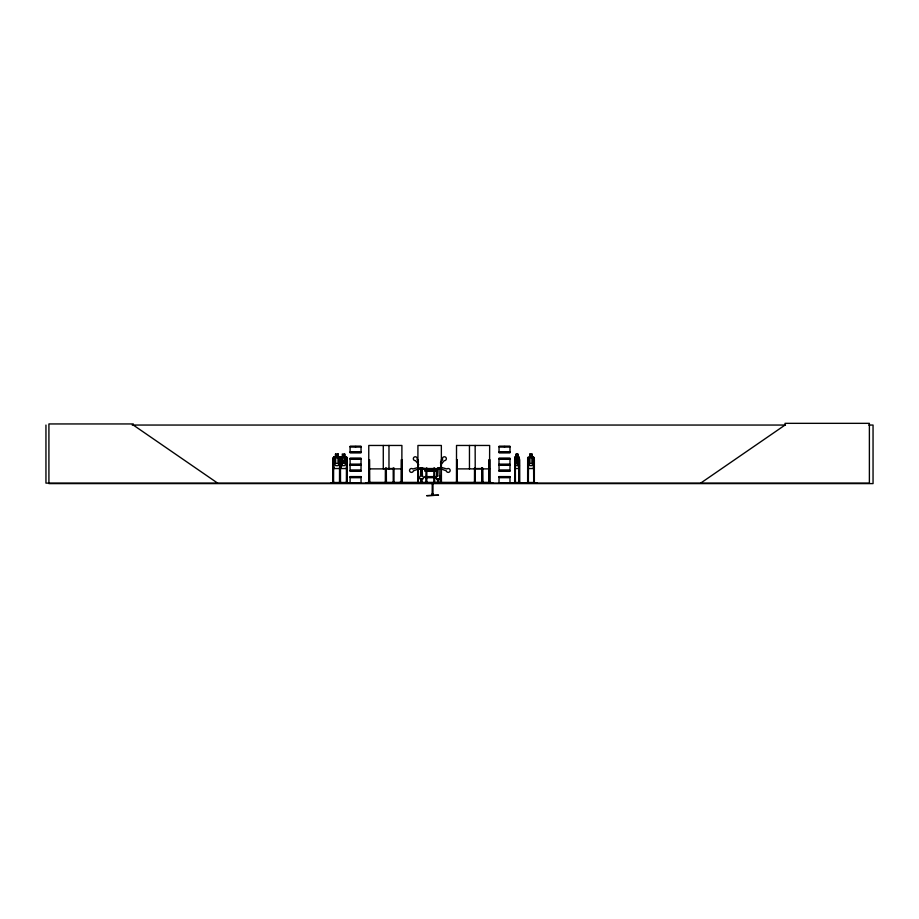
<?xml version="1.0" encoding="UTF-8"?>
<svg xmlns="http://www.w3.org/2000/svg" width="919" height="919" viewBox="0 0 919 919"><rect width="100%" height="100%" fill="white"/><g stroke="black" fill="none" stroke-linecap="round" stroke-linejoin="round"><path stroke-width="1.38" d="M422.189 467.932L422.441 475.996A1.953 1.953 0 0 1 422.947 478.937A1.953 1.953 0 0 1 419.96 478.937A1.953 1.953 0 0 1 420.477 475.996L420.73 467.932M438.983 467.932L439.225 475.996A1.953 1.953 0 0 1 439.741 478.937A1.953 1.953 0 0 1 436.755 478.937A1.953 1.953 0 0 1 437.272 475.996L437.513 467.932M498.937 464.52L499.04 459.27L509.988 459.27L509.988 464.451L498.925 464.6L509.999 464.738L499.028 464.681M499.006 483.095L499.04 477.685L509.988 477.685L509.988 482.877L498.983 482.9M518.775 468.518L519.419 465.657L518.879 468.518L515.111 468.518L514.72 465.646M511.044 482.969L523.267 482.969M533.376 468.437L534.088 457.972M534.226 465.669L533.422 468.541L528.345 468.541L527.667 465.669L528.402 468.541M453.389 483.038L459.649 482.992M346.383 468.541L347.279 465.669L347.325 457.938L346.44 456.915L340.57 456.915L339.777 457.949L340.616 456.915M346.429 468.541L347.279 465.669L346.463 468.541L340.547 468.541L339.777 465.669L340.593 468.541L345.211 456.915M333.758 468.541L339.777 468.541L340.57 465.657M339.777 468.541L340.363 466.622M530.562 483.038L524.738 483.049M337.284 483.038L342.695 483.049M472.837 483.038L475.835 483.118M385.624 483.095L385.532 467.955L385.394 483.118M386.026 483.038L384.613 483.049M515.226 456.892L514.697 457.961L515.249 456.996M440.419 462.946L442.625 459.5A1.953 1.953 0 0 1 443.934 456.812A1.953 1.953 0 0 1 446.358 458.57A1.953 1.953 0 0 1 444.199 460.649L440.821 464.888M350.093 464.451L350.105 459.27L361.041 459.27L361.041 464.451L349.978 464.6L361.052 464.738L350.082 464.681M350.093 482.877L350.093 477.685L361.041 477.685L361.041 482.877L350.059 483.095M333.827 456.915L332.977 457.949L333.046 483.118M529.907 457.007L528.827 457.972L528.827 463.348L529.907 465.657L531.929 465.657L533.009 463.348L533.009 457.972L531.929 457.007L531.986 454.135M700.669 483.118L785.033 425.049L785.033 423.337L869.385 423.337L869.385 483.118L45.95 483.118L45.95 425.049M365.647 483.049L371.816 483.049M330.61 483.049L334.838 482.624M418.007 467.553L412.78 468.989A1.953 1.953 0 0 0 409.828 469.402A1.953 1.953 0 0 0 410.747 472.251A1.953 1.953 0 0 0 413.389 470.85L420.994 468.116M132.198 425.049L785.469 425.049M868.742 425.049L873.05 425.049L873.05 483.601L48.914 483.601L48.914 423.946L133.278 423.946L133.278 425.049L217.631 483.118M350.082 446.324L361.052 446.324M499.028 446.324L509.999 446.324M354.987 446.565L356.147 446.565M503.934 446.565L505.094 446.565M350.105 446.852L361.029 446.852M499.051 446.852L509.976 446.852M350.013 452.102L361.121 452.102M498.96 452.102L510.068 452.102M350.013 452.435L361.121 452.435M498.96 452.435L510.068 452.435M350.093 452.803L361.041 452.803M499.04 452.803L509.988 452.803M517.719 456.996L518.5 457.949L518.5 463.325L517.719 465.634L516.26 465.634L515.479 463.325L516.202 454.009L517.856 454.009L517.856 456.892M335.515 456.915L335.515 454.032L338.112 454.032M516.26 454.112L517.799 454.112L517.799 456.996M529.838 456.915L529.838 454.032L532.067 454.032L532.067 456.915M333.781 456.915L339.754 456.915L340.65 457.938L339.674 457.007M515.122 456.892L518.867 456.892L519.361 457.949L519.43 483.095M519.338 457.915L519.292 483.095M533.376 457.007L534.226 457.938L534.157 483.118M350.093 458.19L361.041 458.19M499.04 458.19L509.988 458.19M350.013 458.558L361.121 458.558M498.96 458.558L510.068 458.558M350.013 458.891L361.121 458.891M498.96 458.891L510.068 458.891M340.524 459.695L339.582 459.695L339.502 483.118M346.314 459.695L347.152 459.695M368.783 459.695L369.564 459.695L369.633 483.118M417.927 459.695L418.363 483.118M441.35 459.695L440.902 483.118M456.525 459.695L457.306 459.695L457.145 483.118M514.674 459.672L515.364 459.672M527.69 459.695L528.494 459.695L528.356 483.118M350.105 464.313L361.029 464.313M499.051 464.313L509.976 464.313M350.105 465.278L361.029 465.278M499.051 465.278L509.976 465.278M332.977 465.669L333.804 468.541M418.329 468.231L424.36 468.231L424.302 468.839M438.754 468.231L441.143 468.231L441.143 468.839M386.462 468.541L393.16 468.541M426.933 468.541L433.699 468.541M475.261 468.541L481.682 468.541M368.783 468.885L401.902 468.885M417.927 468.885L441.35 468.885M456.525 468.885L489.655 468.885M425.049 470.137L436.008 470.137M350.013 470.517L361.121 470.517M424.98 470.517L436.088 470.517M498.96 470.517L510.068 470.517M350.013 470.85L361.121 470.85M424.98 470.85L436.088 470.85M498.96 470.85L510.068 470.85M350.093 471.229L361.041 471.229M425.049 471.229L436.008 471.229M499.04 471.229L509.988 471.229M350.093 476.605L361.041 476.605M425.049 476.605L436.008 476.605M499.04 476.605L509.988 476.605M350.013 476.984L361.121 476.984M424.98 476.984L436.088 476.984M498.96 476.984L510.068 476.984M350.013 477.317L361.121 477.317M424.98 477.317L436.088 477.317M498.96 477.317L510.068 477.317M425.049 477.685L436.008 477.685M332.701 482.257L333.712 482.257L333.712 483.118M339.502 482.257L340.604 482.257L340.604 483.118M347.233 482.257L346.233 482.257L346.233 483.118M368.703 482.257L369.633 482.257M385.394 482.257L386.405 482.257M394.113 482.257L393.102 482.257L393.148 483.118M401.258 482.257L402.2 482.257M418.352 482.257L417.869 483.118L417.927 445.462L441.35 445.462L441.43 482.67M425.979 482.257L426.956 482.257L426.956 483.118M433.791 482.257L434.802 482.992M456.456 482.257L457.386 482.257L457.363 483.118M481.682 482.257L482.705 482.257M514.594 482.245L515.433 482.245M518.879 482.245L519.717 482.245M527.621 482.257L528.574 482.257L528.563 483.118M534.433 482.257L533.479 482.257L533.491 483.118M333.563 482.509L339.743 482.509M340.34 482.509L346.394 482.509M515.157 482.486L519.155 482.486M528.356 482.509L533.698 482.509M344.935 483.118L349.484 483.049M350.105 482.739L361.029 482.739M425.06 482.739L435.997 482.739M481.2 483.118L484.233 483.049M499.051 482.739L509.976 482.739M436.02 482.877L425.026 483.095M440.431 467.139L446.921 468.989A1.953 1.953 0 0 1 449.873 469.402A1.953 1.953 0 0 1 448.954 472.24A1.953 1.953 0 0 1 446.312 470.838L438.719 468.116M421.924 468.116L425.715 469.345M393.849 483.049L393.941 482.257M393.527 483.049L394.779 483.118M531.515 483.049L537.224 483.118M405.222 483.038L399.041 483.038M493.032 483.049L486.702 483.118M346.36 456.915L347.279 457.938L347.152 483.118M534.226 457.938L533.399 456.915L528.356 456.915L527.667 457.949L527.632 483.118M418.467 461.843L417.077 459.5A1.953 1.953 0 0 0 415.756 456.812A1.953 1.953 0 0 0 413.343 458.57A1.953 1.953 0 0 0 415.491 460.649L418.823 464.819M518.787 456.892L519.281 457.949M333.861 468.437L333.103 457.984M515.95 456.892L518.936 467.805M514.697 465.634L515.203 468.518M534.353 483.118L534.353 459.695L533.56 459.695L533.698 483.118M534.031 482.257L534.054 483.118M533.767 459.695L533.859 483.118M529.895 454.032L529.976 457.007M528.287 459.695L528.195 483.118M528 482.257L528.023 483.118M527.805 457.984L527.897 483.118M519.626 483.095L519.637 459.672L518.948 459.672L518.902 483.095M519.155 482.245L519.155 483.095M516.34 454.112L516.34 456.996M515.364 467.943L515.41 483.095M515.157 482.245L515.157 483.095M515.099 459.672L515.019 483.095M514.927 483.095L514.778 457.961L514.64 483.095M490.769 483.118L490.769 482.383L367.933 482.383L367.933 483.118M489.93 483.118L489.93 482.257L489.023 482.257L489.241 483.118M489.838 483.118L489.873 459.695L489.092 459.695L489.057 483.118M489.517 483.118L489.655 445.462L456.525 445.462L456.467 483.118M489.31 459.695L489.402 483.118M482.624 467.955L482.705 483.118M482.521 467.955L482.567 483.118M482.406 482.257L482.406 483.118M481.878 467.955L481.878 483.118M481.774 467.955L481.786 483.118M475.146 445.462L475.249 483.118L475.341 482.257L474.319 482.257L474.319 483.118M475.043 482.257L475.054 483.118M474.618 482.257L474.629 483.118M474.514 467.955L474.468 483.118M469.46 445.462L469.46 468.885M458.064 482.383L458.064 483.118M457.088 459.695L456.984 483.118M456.869 482.257L456.846 483.118M456.743 459.695L456.686 483.118M438.742 478.753L438.742 482.992M438.26 467.932L438.26 468.908M438.122 478.753L438.133 482.992M437.524 478.753L437.501 483.118M437.007 468.656L437.007 475.169M434.676 467.955L434.676 483.118M433.975 482.257L433.975 483.118M433.883 467.955L433.791 483.118M433.044 495.169L433.044 493.71L432.183 493.71L432.183 495.169L432.252 482.624M432.975 482.624L432.975 495.169M426.864 467.955L426.784 483.118M426.163 482.257L426.255 483.118M426.071 467.955L425.796 482.624M421.947 468.839L421.947 475.916M421.947 478.753L421.947 482.992M421.465 467.932L421.35 475.916M421.35 478.753L421.339 482.992M420.73 478.753L420.73 482.992M402.177 483.118L402.12 459.695L401.339 459.695L401.27 483.118M401.81 483.118L401.902 445.462L368.783 445.462L368.714 483.118M401.649 482.257L401.683 483.118M401.557 459.695L401.488 483.118M399.512 482.383L399.512 483.118M394.021 467.955L393.975 483.118M393.194 467.955L393.24 483.118M388.978 445.462L388.978 468.885M386.405 483.118L386.313 467.955L386.106 483.118M383.28 445.462L383.28 468.885M369.346 459.695L369.415 483.118M369.128 482.257L369.243 483.118M368.99 459.695L368.99 483.118M347.003 459.695L346.9 483.118M346.589 482.257L346.566 483.118M346.463 459.695L346.394 483.118M344.751 456.915L344.797 454.032L342.259 454.032L342.396 457.007L341.156 457.972L341.156 463.348L342.396 465.657L344.717 465.657L345.958 463.348L345.958 457.972L344.717 457.007L344.671 454.135M340.489 483.118L340.375 459.695L340.34 483.118M340.133 482.257L340.133 483.118M339.823 457.949L339.858 483.118M339.731 459.695L339.743 483.118M338.066 454.032L338.112 456.915M338.02 454.135L337.974 457.007L339.295 457.972L339.295 463.348L338.02 465.657L335.642 465.657L334.378 463.348L334.378 457.972L335.642 457.007L335.561 454.032M333.563 483.118L333.631 459.695L332.781 459.695L332.85 483.118M333.379 482.257L333.356 483.118M439.466 468.391A1.712 1.712 0 0 1 437.053 468.414M439.225 475.996A1.953 1.953 0 0 1 439.741 478.937A1.953 1.953 0 0 1 436.755 478.937A1.953 1.953 0 0 1 437.272 475.996M422.671 468.391A1.712 1.712 0 0 1 419.983 468.058M361.052 446.508L350.082 446.519L350.105 451.723L361.041 451.723L361.041 446.531M509.999 446.508L499.028 446.519L499.051 451.723L509.988 451.723L509.988 446.531M517.454 454.595L516.524 454.595L516.524 455.548L517.454 455.548L517.454 454.595M337.595 454.606L336.067 454.606L336.067 455.571L337.595 455.571L337.595 454.606M344.303 454.606L342.81 454.606L342.81 455.571L344.303 455.571L344.303 454.606M531.573 454.606L530.263 454.606L530.263 455.571L531.573 455.571L531.573 454.606M338.02 457.972L335.642 457.972L335.642 463.348L338.02 463.348L338.02 457.972M344.717 457.972L342.396 457.972L342.396 463.348L344.717 463.348L344.717 457.972M517.719 457.949L516.26 457.949L516.26 463.325L517.719 463.325L517.719 457.949M531.929 457.972L529.907 457.972L529.907 463.348L531.929 463.348L531.929 457.972M361.052 464.945L350.082 464.945L350.105 470.137L361.041 470.137L361.041 464.957M509.999 464.957L499.028 464.934L499.051 470.137L509.988 470.137L509.988 464.957M438.466 495.169L426.761 495.663L438.466 495.169"/></g></svg>
